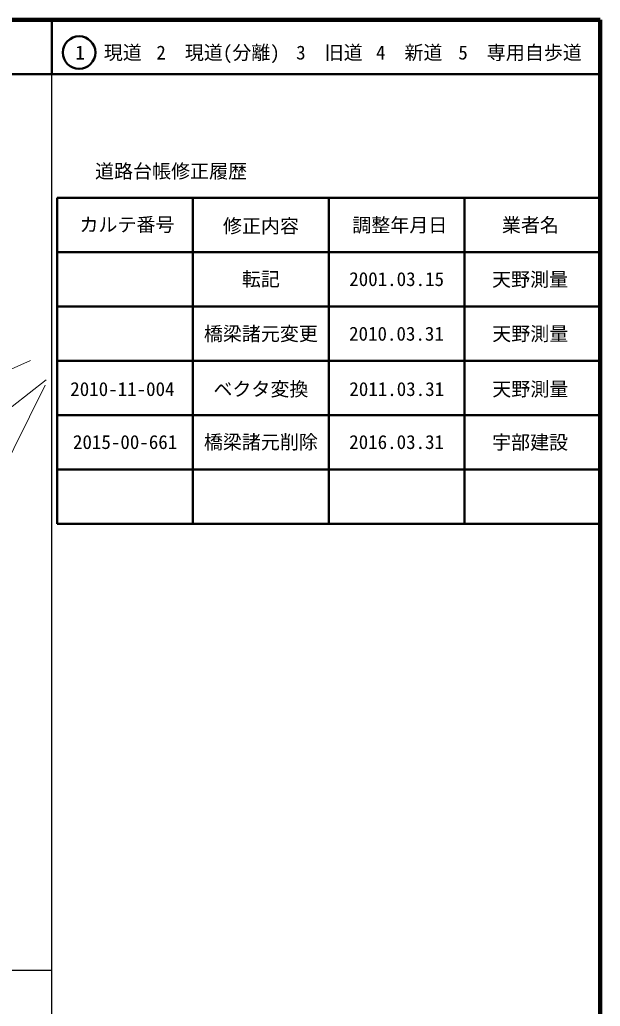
# Model space of a CAD drawing. Units: millimetres, scale not verified. Extents: x 40000 to 680000, y 20000 to 380000.
# Drawn here: x 573095 to 680000, y 198357 to 380000 of the extents above; entities that cross this region are included whole.
import ezdxf
from ezdxf.enums import TextEntityAlignment as Align

# ---------------------------------------------------------------- set-up
doc = ezdxf.new("R2010")
doc.units = ezdxf.units.MM
doc.header["$LTSCALE"] = 1000
for name, color, linetype, lineweight in [('M-BMK-OTRS', 5, 'Continuous', 13), ('M-TTL', 2, 'Continuous', 140), ('M-TTL-BAND', 7, 'Continuous', 25), ('M-TTL-FRAM', 2, 'Continuous', 50), ('M-TTL-LINE', 7, 'Continuous', 50), ('M-WORK', 1, 'Continuous', 13)]:
    doc.layers.add(name, color=color, linetype=linetype, lineweight=lineweight)
doc.layers.add('M-TTL-TXT', color=7, linetype='Continuous')
doc.styles.add('ＭＳ ゴシック', font='')
doc.styles.get('ＭＳ ゴシック').set_extended_font_data('MS Gothic')

msp = doc.modelspace()

# ---------------------------------------------------------------- linework, layer by layer
at = {"layer": 'M-BMK-OTRS'}
msp.add_line((558396, 273668), (577798, 312730), dxfattribs=at)
at = {"layer": 'M-TTL'}
for p, q in [((680000, 380000), (40000, 380000)), ((680000, 20000), (680000, 380000))]:
    msp.add_line(p, q, dxfattribs=at)
at = {"layer": 'M-TTL-BAND'}
for p, q in [((579000, 20000), (579000, 370000)), ((40000, 205000), (579000, 205000))]:
    msp.add_line(p, q, dxfattribs=at)
at = {"layer": 'M-TTL-FRAM'}
for p, q in [((580000, 347197), (580000, 287197)), ((580000, 347197), (680000, 347197)), ((580000, 287197), (680000, 287197))]:
    msp.add_line(p, q, dxfattribs=at)
at = {"layer": 'M-TTL-LINE'}
for p, q in [((579000, 380000), (579000, 370000)), ((40000, 370000), (680000, 370000)), ((605000, 347197), (605000, 287197)), ((630000, 347197), (630000, 287197)), ((655000, 347197), (655000, 287197)), ((580000, 337197), (680000, 337197)), ((580000, 327197), (680000, 327197)), ((580000, 317197), (680000, 317197)), ((580000, 307197), (680000, 307197)), ((580000, 297197), (680000, 297197))]:
    msp.add_line(p, q, dxfattribs=at)
msp.add_circle((584031, 373958), 3000, dxfattribs=at)
at = {"layer": 'M-WORK'}
for points in [[(532859, 317919), (532056, 313101), (532970, 310914), (536653, 309502), (540557, 310526), (544931, 310886), (550220, 308090), (554179, 307093), (560270, 310305), (567912, 314084), (575056, 317282)], [(553461, 301654), (557823, 302240), (564461, 305278), (568781, 307106), (571730, 308767), (577959, 313668)]]:
    msp.add_lwpolyline(points, dxfattribs=at)

# ---------------------------------------------------------------- texts
at = {"layer": 'M-TTL-TXT', "style": 'ＭＳ ゴシック'}
for s, p in [('1\u3000現道', (589448, 373958)), ('2\u3000現道(分離)', (609619, 373958)), ('3\u3000旧道', (630121, 373958)), ('4\u3000新道', (644824, 373958)), ('5\u3000専用自歩道', (665228, 373958)), ('道路台帳修正履歴', (600968, 352113)), ('カルテ番号', (592839, 342277)), ('修正内容', (617509, 342023)), ('調整年月日', (643089, 342197)), ('業者名', (667134, 342197)), ('転記', (617500, 332245)), ('2001.03.15', (642500, 332245)), ('天野測量', (667077, 332189)), ('橋梁諸元変更', (617502, 322189)), ('2010.03.31', (642468, 322189)), ('天野測量', (667110, 322189)), ('2010-11-004', (592000, 312000)), ('ベクタ変換', (617503, 312000)), ('2011.03.31', (642516, 312000)), ('天野測量', (667114, 312000)), ('2015-00-661', (592500, 302245)), ('橋梁諸元削除', (617500, 302245)), ('2016.03.31', (642500, 302245)), ('宇部建設', (667077, 302189))]:
    msp.add_text(s, height=2566, dxfattribs=at).set_placement(p, align=Align.MIDDLE_CENTER)

doc.saveas('drawing.dxf')
